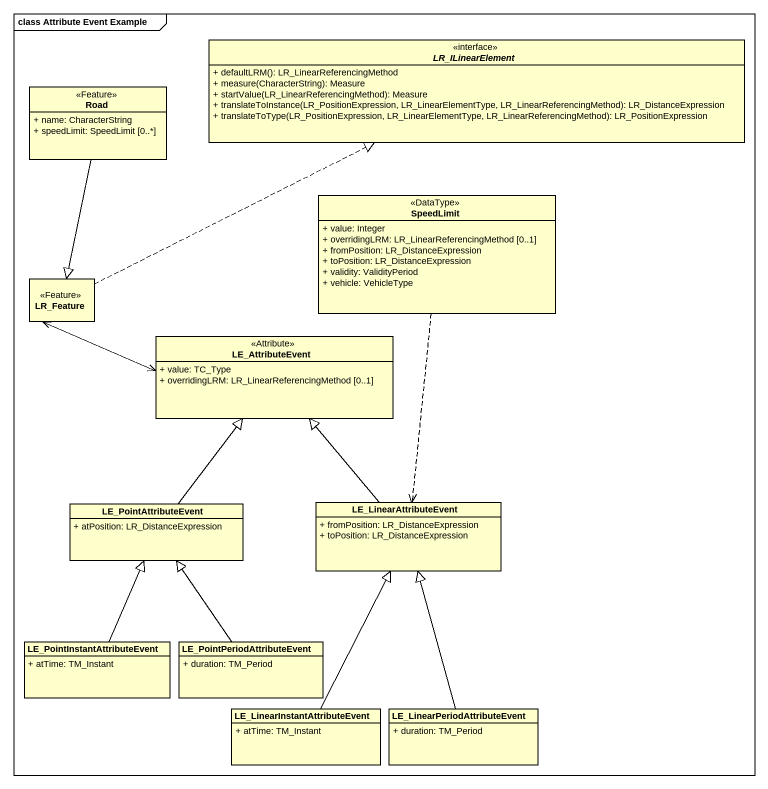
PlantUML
@startuml
mainframe class Attribute Event Example
hide circle
hide empty members
skinparam classAttributeIconSize 0
interface LR_ILinearElement {
  + defaultLRM(): LR_LinearReferencingMethod
  + measure(CharacterString): Measure
  + startValue(LR_LinearReferencingMethod): Measure
  + translateToInstance(LR_PositionExpression, LR_LinearElementType, LR_LinearReferencingMethod): LR_DistanceExpression
  + translateToType(LR_PositionExpression, LR_LinearElementType, LR_LinearReferencingMethod): LR_PositionExpression
}
class Road <<Feature>> {
  + name: CharacterString
  + speedLimit: SpeedLimit [0..*]
}
class SpeedLimit <<DataType>> {
  + value: Integer
  + overridingLRM: LR_LinearReferencingMethod [0..1]
  + fromPosition: LR_DistanceExpression
  + toPosition: LR_DistanceExpression
  + validity: ValidityPeriod
  + vehicle: VehicleType
}
class LR_Feature <<Feature>>
class LE_AttributeEvent <<Attribute>> {
  + value: TC_Type
  + overridingLRM: LR_LinearReferencingMethod [0..1]
}
class LE_PointAttributeEvent {
  + atPosition: LR_DistanceExpression
}
class LE_LinearAttributeEvent {
  + fromPosition: LR_DistanceExpression
  + toPosition: LR_DistanceExpression
}
class "LE_PointInstantAttributeEvent" as LE_PointInstantAttributeEven {
  + atTime: TM_Instant
}
class LE_PointPeriodAttributeEvent {
  + duration: TM_Period
}
class "LE_LinearInstantAttributeEvent" as LE_LinearInstantAttributeEve {
  + atTime: TM_Instant
}
class "LE_LinearPeriodAttributeEvent" as LE_LinearPeriodAttributeEven {
  + duration: TM_Period
}
Road --|> LR_Feature
SpeedLimit ..> LE_LinearAttributeEvent
LR_Feature .right.|> LR_ILinearElement
LR_Feature <-right-> LE_AttributeEvent
LE_PointAttributeEvent -up-|> LE_AttributeEvent
LE_LinearAttributeEvent -up-|> LE_AttributeEvent
LE_PointInstantAttributeEven -up-|> LE_PointAttributeEvent
LE_PointPeriodAttributeEvent -up-|> LE_PointAttributeEvent
LE_LinearInstantAttributeEve -up-|> LE_LinearAttributeEvent
LE_LinearPeriodAttributeEven -up-|> LE_LinearAttributeEvent
@enduml
